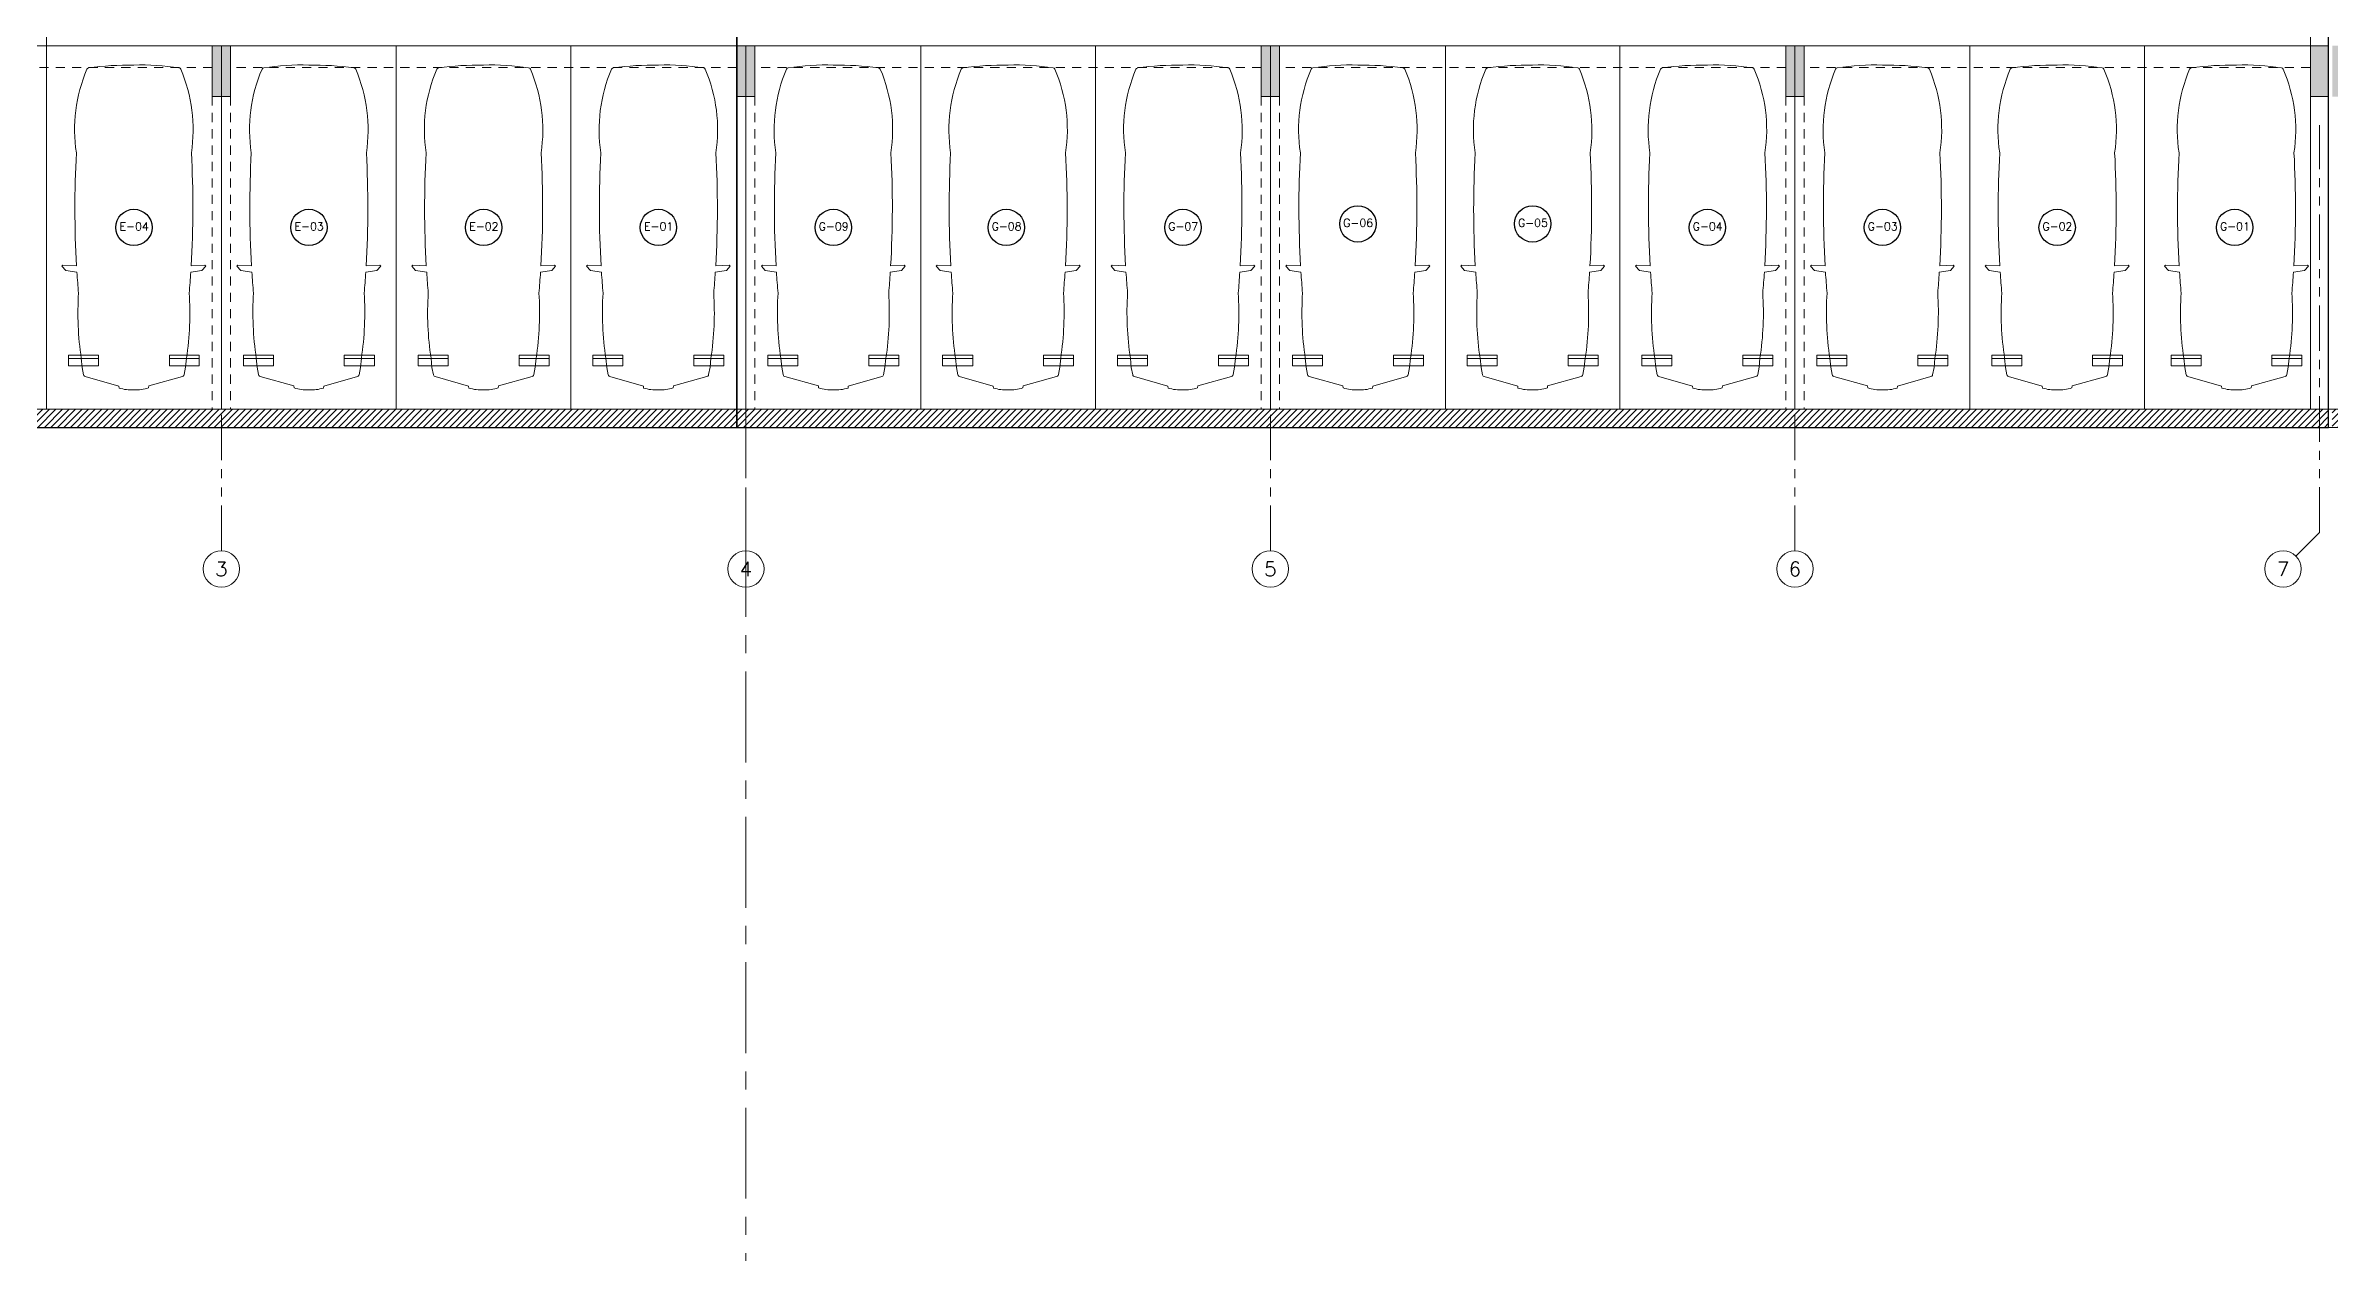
# Model space of a CAD drawing. Header units: millimetres. Extents: x 226317 to 226469, y 8188100 to 8188260.
# Drawn here: x 226357.09 to 226388.48, y 8188180.31 to 8188196.91 of the extents above; entities that cross this region are included whole.
import ezdxf
from ezdxf.enums import TextEntityAlignment as Align

# ---------------------------------------------------------------- set-up
doc = ezdxf.new("R2010")
doc.units = ezdxf.units.MM
for name, pattern in [('CENTER', [2, 1.25, -0.25, 0.25, -0.25]), ('HIDDEN2', [0.1875, 0.125, -0.0625]), ('PHANTOM', [2.5, 1.25, -0.25, 0.25, -0.25, 0.25, -0.25]), ('PHANTOM2', [1.25, 0.625, -0.125, 0.125, -0.125, 0.125, -0.125])]:
    doc.linetypes.add(name, pattern=pattern)
for name, color, linetype in [('A-EJES', 8, 'PHANTOM'), ('A-ESTRUCTURA-HATCH', 8, 'Continuous'), ('A-ESTRUCTURA-MUROS', 8, 'Continuous'), ('A-ESTRUCTURA-VIGAS', 8, 'HIDDEN2'), ('A-LINEAS', 8, 'Continuous'), ('A-MOBILIARIO', 8, 'Continuous'), ('A-NUMERO ESTAC', 8, 'Continuous'), ('A-PROYECCIONES', 8, 'HIDDEN2'), ('A-TEXTO-INDICACIONES', 8, 'Continuous')]:
    doc.layers.add(name, color=color, linetype=linetype)
doc.layers.add('A-ESTRUCTURA-PLACAS', color=8, linetype='Continuous', lineweight=35)
doc.layers.add('A-MUROS', color=8, linetype='Continuous', lineweight=30)
doc.layers.add('A-ETAPAS', color=8, linetype='Continuous', lineweight=35, plot=False)
doc.layers.add('A-ÁREA COMÚN', color=8, linetype='Continuous', plot=False)
doc.styles.add('ROMANS', font='ROMANS.shx', dxfattribs={"oblique": 10})

# ---------------------------------------------------------------- blocks, each defined once
blk = doc.blocks.new('EST P1')
at = {"layer": 'A-ESTRUCTURA-HATCH', "lineweight": 0}
h = blk.add_hatch(dxfattribs=at)
h.set_pattern_fill('ANSI31', color=8, scale=0.02)
h.set_pattern_definition([(45, (-226392.07709, -8188203.05961), (-0.04490128060535, 0.04490128060535), [])])
h.paths.add_polyline_path([(-3.61, 5.05), (-3.61, 4.85), (-44.785, 4.85), (-44.785, -0.15), (-46.99, -0.15), (-46.99, -11.15), (-3.61, -11.15), (-3.61, -11.4), (-47.24, -11.4), (-47.24, 0.15), (-45.035, 0.15), (-45.035, 5.05)])
h.paths.add_polyline_path([(5.876, 4.85), (5.876, 5.05), (35.53, 5.05), (35.53, 4.85)])
h.paths.add_polyline_path([(47.915, 5.05), (35.58, 5.05), (35.58, 4.85), (47.915, 4.85)])
h.paths.add_polyline_path([(51.865, 4.85), (53.376, 4.85), (53.376, 5.05), (51.865, 5.05)])
edge = h.paths.add_edge_path()
edge.add_arc((63.301, -0.15), 9.7, 360, 540)
edge.add_line((53.601, -0.15), (53.801, -0.15))
edge.add_arc((63.301, -0.15), 9.5, 0.9047, 180, ccw=False)
edge.add_line((72.799, 0), (70.351, 0))
edge.add_line((70.351, 0), (70.351, -0.15))
edge.add_line((70.351, -0.15), (73.001, -0.15))
edge = h.paths.add_edge_path(flags=0)
edge.add_arc((63.301, -0.15), 3.3, 0.0009, 49.9947)
edge.add_line((65.422, 2.378), (65.422, -0.15))
edge.add_line((65.422, -0.15), (65.272, -0.15))
edge.add_line((65.272, -0.15), (65.272, 2.496))
edge.add_arc((63.301, -0.15), 3.3, 53.3166, 180)
edge.add_line((60.001, -0.15), (59.801, -0.15))
edge.add_arc((63.301, -0.15), 3.5, 2.4574, 179.9999, ccw=False)
edge.add_line((66.797, 0), (69.451, 0))
edge.add_line((69.451, 0), (69.451, -0.15))
edge.add_line((69.451, -0.15), (66.601, -0.15))
h.paths.add_polyline_path([(-3.56, -11.15), (35.53, -11.15), (35.53, -11.4), (-3.56, -11.4)])
h.paths.add_polyline_path([(35.58, -11.15), (71.88, -11.15), (71.88, -11.4), (35.58, -11.4)])
h = blk.add_hatch(color=8, dxfattribs=at)
h.dxf.hatch_style = 1
h.paths.add_polyline_path([(51.865, 5.05), (47.915, 5.05), (47.915, -0.15), (50.25, -0.15), (50.25, 0), (48.065, 0), (48.065, 2.05), (51.865, 2.05), (51.865, 2.2), (48.065, 2.2), (48.065, 4.85), (51.715, 4.85), (51.715, 3.2), (51.865, 3.2)])
h.paths.add_polyline_path([(1.925, -0.151), (-0.175, -0.151), (-0.175, 4.85), (-3.56, 4.85), (-3.56, 5.05), (3.775, 5.05), (3.775, 1.9), (3.625, 1.9), (3.625, 4.85), (-0.025, 4.85), (-0.025, 2.2), (1.925, 2.2), (1.925, 2.05), (-0.025, 2.05), (-0.025, 0), (1.925, -0.001)])
h.paths.add_polyline_path([(71.63, -6.15), (71.88, -6.15), (71.88, -6.85), (71.63, -6.85)])
h.paths.add_polyline_path([(64.42, -6.15), (64.67, -6.15), (64.67, -6.85), (64.42, -6.85)])
h.paths.add_polyline_path([(57.21, -6.15), (57.46, -6.15), (57.46, -6.85), (57.21, -6.85)])
h.paths.add_polyline_path([(50, -6.15), (50.25, -6.15), (50.25, -6.85), (50, -6.85)])
h.paths.add_polyline_path([(42.79, -6.15), (43.04, -6.15), (43.04, -6.85), (42.79, -6.85)])
h.paths.add_polyline_path([(42.79, 0.55), (43.04, 0.55), (43.04, -0.15), (42.79, -0.15)])
h.paths.add_polyline_path([(35.58, -6.15), (35.83, -6.15), (35.83, -6.85), (35.58, -6.85)])
h.paths.add_polyline_path([(35.58, 0.55), (35.83, 0.55), (35.83, -0.15), (35.58, -0.15)])
h.paths.add_polyline_path([(35.28, -6.15), (35.53, -6.15), (35.53, -6.85), (35.28, -6.85)])
h.paths.add_polyline_path([(35.28, 0.55), (35.53, 0.55), (35.53, -0.15), (35.28, -0.15)])
h.paths.add_polyline_path([(30.28, -6.15), (30.53, -6.15), (30.53, -6.85), (30.28, -6.85)])
h.paths.add_polyline_path([(30.28, 0.55), (30.53, 0.55), (30.53, -0.15), (30.28, -0.15)])
h.paths.add_polyline_path([(23.07, -6.15), (23.32, -6.15), (23.32, -6.85), (23.07, -6.85)])
h.paths.add_polyline_path([(23.07, 0.55), (23.32, 0.55), (23.32, -0.15), (23.07, -0.15)])
h.paths.add_polyline_path([(18.07, -6.15), (18.32, -6.15), (18.32, -6.85), (18.07, -6.85)])
h.paths.add_polyline_path([(18.07, 0.55), (18.32, 0.55), (18.32, -0.15), (18.07, -0.15)])
h.paths.add_polyline_path([(10.86, -6.15), (11.11, -6.15), (11.11, -6.85), (10.86, -6.85)])
h.paths.add_polyline_path([(10.86, 0.55), (11.11, 0.55), (11.11, -0.15), (10.86, -0.15)])
h.paths.add_polyline_path([(3.65, -6.15), (3.9, -6.15), (3.9, -6.85), (3.65, -6.85)])
h.paths.add_polyline_path([(3.6, 0.55), (3.9, 0.55), (3.9, -0.15), (3.6, -0.15)])
h.paths.add_polyline_path([(-3.56, -6.15), (-3.31, -6.15), (-3.31, -6.85), (-3.56, -6.85)])
h.paths.add_polyline_path([(-3.56, 0.55), (-3.31, 0.55), (-3.31, -0.15), (-3.56, -0.15)])
h.paths.add_polyline_path([(-3.86, -6.15), (-3.61, -6.15), (-3.61, -6.85), (-3.86, -6.85)])
h.paths.add_polyline_path([(-3.86, 0.55), (-3.61, 0.55), (-3.61, -0.15), (-3.86, -0.15)])
h.paths.add_polyline_path([(-11.07, -6.15), (-10.82, -6.15), (-10.82, -6.85), (-11.07, -6.85)])
h.paths.add_polyline_path([(-11.07, 0.55), (-10.82, 0.55), (-10.82, -0.15), (-11.07, -0.15)])
h.paths.add_polyline_path([(-18.28, -6.15), (-18.03, -6.15), (-18.03, -6.85), (-18.28, -6.85)])
h.paths.add_polyline_path([(-18.28, 0.55), (-18.03, 0.55), (-18.03, -0.15), (-18.28, -0.15)])
h.paths.add_polyline_path([(-25.49, -6.15), (-25.24, -6.15), (-25.24, -6.85), (-25.49, -6.85)])
h.paths.add_polyline_path([(-25.49, 0.55), (-25.24, 0.55), (-25.24, -0.15), (-25.49, -0.15)])
h.paths.add_polyline_path([(-32.7, -6.15), (-32.45, -6.15), (-32.45, -6.85), (-32.7, -6.85)])
h.paths.add_polyline_path([(-32.7, 0.55), (-32.45, 0.55), (-32.45, -0.15), (-32.7, -0.15)])
h.paths.add_polyline_path([(-39.91, -6.15), (-39.66, -6.15), (-39.66, -6.85), (-39.91, -6.85)])
h.paths.add_polyline_path([(-39.91, 0.55), (-39.66, 0.55), (-39.66, -0.15), (-39.91, -0.15)])
at = {"layer": 'A-ESTRUCTURA-MUROS', "color": 8, "lineweight": 0}
blk.add_lwpolyline([(-3.61, 5.05), (-3.61, 4.85), (-44.785, 4.85), (-44.785, -0.15), (-46.99, -0.15), (-46.99, -11.15), (-3.61, -11.15), (-3.61, -11.4), (-47.24, -11.4), (-47.24, 0.15), (-45.035, 0.15), (-45.035, 5.05)], close=True, dxfattribs=at)
at = {"layer": 'A-ESTRUCTURA-PLACAS', "color": 8, "lineweight": 0}
for points in [[(-32.7, -6.15), (-32.45, -6.15), (-32.45, -6.85), (-32.7, -6.85)], [(-25.49, -6.15), (-25.24, -6.15), (-25.24, -6.85), (-25.49, -6.85)], [(-18.28, -6.15), (-18.03, -6.15), (-18.03, -6.85), (-18.28, -6.85)], [(-11.07, -6.15), (-10.82, -6.15), (-10.82, -6.85), (-11.07, -6.85)], [(-3.86, -6.15), (-3.61, -6.15), (-3.61, -6.85), (-3.86, -6.85)]]:
    blk.add_lwpolyline(points, close=True, dxfattribs=at)
at = {"layer": 'A-ESTRUCTURA-VIGAS', "color": 8, "lineweight": 0}
for points in [[(-32.7, -6.45), (-39.66, -6.45)], [(-25.49, -6.45), (-32.45, -6.45)], [(-18.28, -6.45), (-25.24, -6.45)], [(-11.07, -6.45), (-18.03, -6.45)], [(-3.86, -6.45), (-10.82, -6.45)], [(-32.7, -6.85), (-32.7, -11.15)], [(-32.45, -6.85), (-32.45, -11.15)], [(-25.49, -6.85), (-25.49, -11.15)], [(-25.24, -6.85), (-25.24, -11.15)], [(-18.28, -6.85), (-18.28, -11.15)], [(-18.03, -6.85), (-18.03, -11.15)], [(-11.07, -6.85), (-11.07, -11.15)], [(-10.82, -6.85), (-10.82, -11.15)], [(-3.86, -6.85), (-3.86, -11.15)], [(-3.61, -6.85), (-3.61, -11.15)]]:
    blk.add_lwpolyline(points, dxfattribs=at)
blk = doc.blocks.new('EJE')
at = {"linetype": 'Continuous'}
blk.add_circle((0, 0), 0.5, dxfattribs=at)
at = {"layer": 'A-TEXTO-INDICACIONES', "style": 'ROMANS'}
blk.add_attdef('EJE', text='', height=0.22, rotation=0, dxfattribs=at).set_placement((0.007, 0.028), align=Align.MIDDLE_CENTER)
blk = doc.blocks.new('numeración')
at = {"layer": 'A-NUMERO ESTAC', "color": 8, "lineweight": 0, "xscale": 0.5, "yscale": 0.5, "zscale": 0.5}
for p, values in [((-106.778, -18.2), {'EJE': 'E-04'}), ((-104.373, -18.2), {'EJE': 'E-03'}), ((-101.971, -18.2), {'EJE': 'E-02'}), ((-99.568, -18.2), {'EJE': 'E-01'}), ((-97.163, -18.2), {'EJE': 'G-09'}), ((-94.786, -18.2), {'EJE': 'G-08'}), ((-92.358, -18.2), {'EJE': 'G-07'}), ((-89.953, -18.151), {'EJE': 'G-06'}), ((-87.551, -18.151), {'EJE': 'G-05'}), ((-85.148, -18.2), {'EJE': 'G-04'}), ((-82.743, -18.2), {'EJE': 'G-03'}), ((-80.341, -18.2), {'EJE': 'G-02'}), ((-77.901, -18.2), {'EJE': 'G-01'})]:
    blk.add_blockref('EJE', p, dxfattribs=at).add_auto_attribs(values)
blk = doc.blocks.new('EJES 1P')
at = {"layer": 'A-EJES', "color": 8, "linetype": 'PHANTOM2', "lineweight": 0}
blk.add_line((40.951, -18.221), (41.274, -17.898), dxfattribs=at)
for points in [[(12.434, -18.151), (12.434, -12.292)], [(19.644, -18.151), (19.644, -12.292)], [(26.854, -18.151), (26.854, -12.292)], [(34.064, -18.151), (34.064, -12.292)], [(41.274, -17.898), (41.274, -12.292)]]:
    blk.add_lwpolyline(points, dxfattribs=at)
at = {"layer": 'A-EJES', "color": 8, "linetype": 'Continuous', "lineweight": 0}
for centre in [(12.434, -18.398), (19.644, -18.398), (26.854, -18.398), (34.064, -18.398), (40.774, -18.398)]:
    blk.add_circle(centre, 0.25, dxfattribs=at)
at = {"layer": 'A-EJES', "color": 8, "linetype": 'Continuous', "lineweight": 0, "style": 'ROMANS'}
for s, p in [('3', (12.434, -18.398)), ('4', (19.644, -18.398)), ('5', (26.854, -18.398)), ('6', (34.064, -18.398)), ('7', (40.774, -18.398))]:
    blk.add_text(s, height=0.2, dxfattribs=at).set_placement(p, align=Align.MIDDLE_CENTER)
blk = doc.blocks.new('*U60')
at = {"color": 8, "lineweight": 0, "ltscale": 0.5}
for p, q in [((0.3, 4.302), (0.713, 4.302)), ((2.1, 4.302), (1.687, 4.302))]:
    blk.add_line(p, q, dxfattribs=at)
for points in [[(0, 0), (2.4, 0), (2.4, 5), (0, 5)], [(0.3, 4.405), (0.3, 4.255), (0.713, 4.255), (0.713, 4.405)], [(1.687, 4.405), (1.687, 4.255), (2.1, 4.255), (2.1, 4.405)]]:
    blk.add_lwpolyline(points, close=True, dxfattribs=at)
blk.add_lwpolyline([(1.988, 3.029), (2.175, 3.018), (2.189, 3.033), (2.136, 3.092), (1.982, 3.115, 0.005253), (1.961, 3.403, 0.053235), (1.923, 4.298), (1.91, 4.424), (1.891, 4.525), (1.886, 4.535, 0.218656), (1.867, 4.551), (1.406, 4.68), (1.402, 4.708, 0.091554), (1.2, 4.734, 0.09162), (0.998, 4.709), (0.994, 4.682), (0.533, 4.552, 0.218656), (0.514, 4.536), (0.509, 4.527), (0.49, 4.425), (0.477, 4.3, 0.053235), (0.439, 3.404, 0.005253), (0.418, 3.116), (0.264, 3.093), (0.211, 3.034), (0.225, 3.019), (0.412, 3.03, 0.028265), (0.41, 1.476, 0.139924), (0.555, 0.325, 0.272148), (0.579, 0.306, 0.035353), (1.2, 0.266, 0.045639), (1.819, 0.305, 0.272148), (1.843, 0.324, 0.139889), (1.99, 1.475, 0.028265)], format="xyb", close=True, dxfattribs=at)
blk = doc.blocks.new('*U86')
at = {"color": 8, "lineweight": 0, "ltscale": 0.5}
for p, q in [((0.365, 4.302), (0.778, 4.302)), ((2.165, 4.302), (1.752, 4.302))]:
    blk.add_line(p, q, dxfattribs=at)
for points in [[(0, 0), (2.53, 0), (2.53, 5), (0, 5)], [(0.365, 4.405), (0.365, 4.255), (0.778, 4.255), (0.778, 4.405)], [(1.752, 4.405), (1.752, 4.255), (2.165, 4.255), (2.165, 4.405)]]:
    blk.add_lwpolyline(points, close=True, dxfattribs=at)
blk.add_lwpolyline([(2.053, 3.029), (2.24, 3.018), (2.254, 3.033), (2.201, 3.092), (2.047, 3.115, 0.005253), (2.026, 3.403, 0.053235), (1.988, 4.298), (1.975, 4.424), (1.956, 4.525), (1.951, 4.535, 0.218656), (1.932, 4.551), (1.471, 4.68), (1.467, 4.708, 0.091554), (1.265, 4.734, 0.09162), (1.063, 4.709), (1.059, 4.682), (0.598, 4.552, 0.218656), (0.579, 4.536), (0.574, 4.527), (0.555, 4.425), (0.542, 4.3, 0.053235), (0.504, 3.404, 0.005253), (0.483, 3.116), (0.329, 3.093), (0.276, 3.034), (0.29, 3.019), (0.477, 3.03, 0.028265), (0.475, 1.476, 0.139924), (0.62, 0.325, 0.272148), (0.644, 0.306, 0.035353), (1.265, 0.266, 0.045639), (1.884, 0.305, 0.272148), (1.908, 0.324, 0.139889), (2.055, 1.475, 0.028265)], format="xyb", close=True, dxfattribs=at)
blk = doc.blocks.new('*U61')
at = {"color": 8, "lineweight": 0, "ltscale": 0.5}
for p, q in [((0.302, 4.302), (0.715, 4.302)), ((2.102, 4.302), (1.69, 4.302))]:
    blk.add_line(p, q, dxfattribs=at)
for points in [[(0, 0), (2.405, 0), (2.405, 5), (0, 5)], [(0.302, 4.405), (0.302, 4.255), (0.715, 4.255), (0.715, 4.405)], [(1.69, 4.405), (1.69, 4.255), (2.102, 4.255), (2.102, 4.405)]]:
    blk.add_lwpolyline(points, close=True, dxfattribs=at)
blk.add_lwpolyline([(1.99, 3.029), (2.177, 3.018), (2.191, 3.033), (2.138, 3.092), (1.985, 3.115, 0.005253), (1.963, 3.403, 0.053235), (1.925, 4.298), (1.912, 4.424), (1.893, 4.525), (1.889, 4.535, 0.218656), (1.87, 4.551), (1.408, 4.68), (1.405, 4.708, 0.091554), (1.203, 4.734, 0.09162), (1, 4.709), (0.997, 4.682), (0.535, 4.552, 0.218656), (0.516, 4.536), (0.512, 4.527), (0.493, 4.425), (0.48, 4.3, 0.053235), (0.442, 3.404, 0.005253), (0.42, 3.116), (0.267, 3.093), (0.214, 3.034), (0.228, 3.019), (0.415, 3.03, 0.028265), (0.412, 1.476, 0.139924), (0.557, 0.325, 0.272148), (0.581, 0.306, 0.035353), (1.203, 0.266, 0.045639), (1.822, 0.305, 0.272148), (1.846, 0.324, 0.139889), (1.993, 1.475, 0.028265)], format="xyb", close=True, dxfattribs=at)
blk = doc.blocks.new('arq. estac.')
at = {"layer": 'A-ETAPAS', "color": 8, "linetype": 'CENTER', "lineweight": 0}
blk.add_line((226662.134, 8188264.946), (226662.134, 8188104.966), dxfattribs=at)
at = {"layer": 'A-LINEAS', "color": 8, "lineweight": 0}
blk.add_lwpolyline([(226652.519, 8188212.554), (226652.519, 8188196.554), (226683.639, 8188196.554), (226683.639, 8188212.554)], close=True, dxfattribs=at)
at = {"layer": 'A-MUROS', "color": 8, "lineweight": 0}
for p, q in [((226640.259, 8188196.304), (226759.379, 8188196.304)), ((226759.379, 8188196.554), (226640.509, 8188196.554))]:
    blk.add_line(p, q, dxfattribs=at)
for points in [[(226654.799, 8188201.554), (226655.049, 8188201.554), (226655.049, 8188200.854), (226654.799, 8188200.854)], [(226662.009, 8188201.554), (226662.259, 8188201.554), (226662.259, 8188200.854), (226662.009, 8188200.854)], [(226669.219, 8188201.554), (226669.469, 8188201.554), (226669.469, 8188200.854), (226669.219, 8188200.854)], [(226676.429, 8188201.554), (226676.679, 8188201.554), (226676.679, 8188200.854), (226676.429, 8188200.854)], [(226683.639, 8188201.554), (226683.889, 8188201.554), (226683.889, 8188200.854), (226683.639, 8188200.854)]]:
    blk.add_lwpolyline(points, close=True, dxfattribs=at)
at = {"layer": 'A-ÁREA COMÚN'}
for points in [[(226662.009, 8188196.304), (226683.889, 8188196.304), (226683.889, 8188212.755), (226668.075, 8188212.755), (226668.075, 8188213.604), (226664.125, 8188213.604), (226664.125, 8188212.755), (226662.009, 8188212.755)], [(226662.009, 8188212.755), (226642.464, 8188212.754), (226642.464, 8188207.854), (226640.259, 8188207.849), (226640.259, 8188196.304), (226662.009, 8188196.304)]]:
    blk.add_lwpolyline(points, close=True, dxfattribs=at)
at = {"color": 8, "lineweight": 0}
blk.add_blockref('EST P1', (226687.499, 8188207.704), dxfattribs=at)
at = {"layer": 'A-ETAPAS'}
blk.add_blockref('numeración', (226760.5, 8188217.254), dxfattribs=at)
at = {"layer": 'A-MOBILIARIO', "xscale": -1, "rotation": 179.9999992943567}
for name, p in [('*U60', (226650.119, 8188201.554)), ('*U61', (226652.519, 8188201.554)), ('*U60', (226657.329, 8188201.554)), ('*U61', (226659.729, 8188201.554)), ('*U60', (226664.539, 8188201.554)), ('*U61', (226666.939, 8188201.554)), ('*U60', (226671.749, 8188201.554)), ('*U61', (226674.149, 8188201.554)), ('*U60', (226678.959, 8188201.554)), ('*U86', (226681.359, 8188201.554))]:
    blk.add_blockref(name, p, dxfattribs=at)
at = {"layer": 'A-MOBILIARIO', "rotation": 180.0000007056432}
for p in [(226657.329, 8188201.554), (226664.539, 8188201.554), (226671.749, 8188201.554), (226678.959, 8188201.554)]:
    blk.add_blockref('*U61', p, dxfattribs=at)
at = {"layer": 'A-PROYECCIONES'}
blk.add_blockref('EJES 1P', (226642.49, 8188212.754), dxfattribs=at)

msp = doc.modelspace()

# ---------------------------------------------------------------- block references
msp.add_blockref('arq. estac.', (-295.422, -4.646))

doc.saveas('drawing.dxf')
